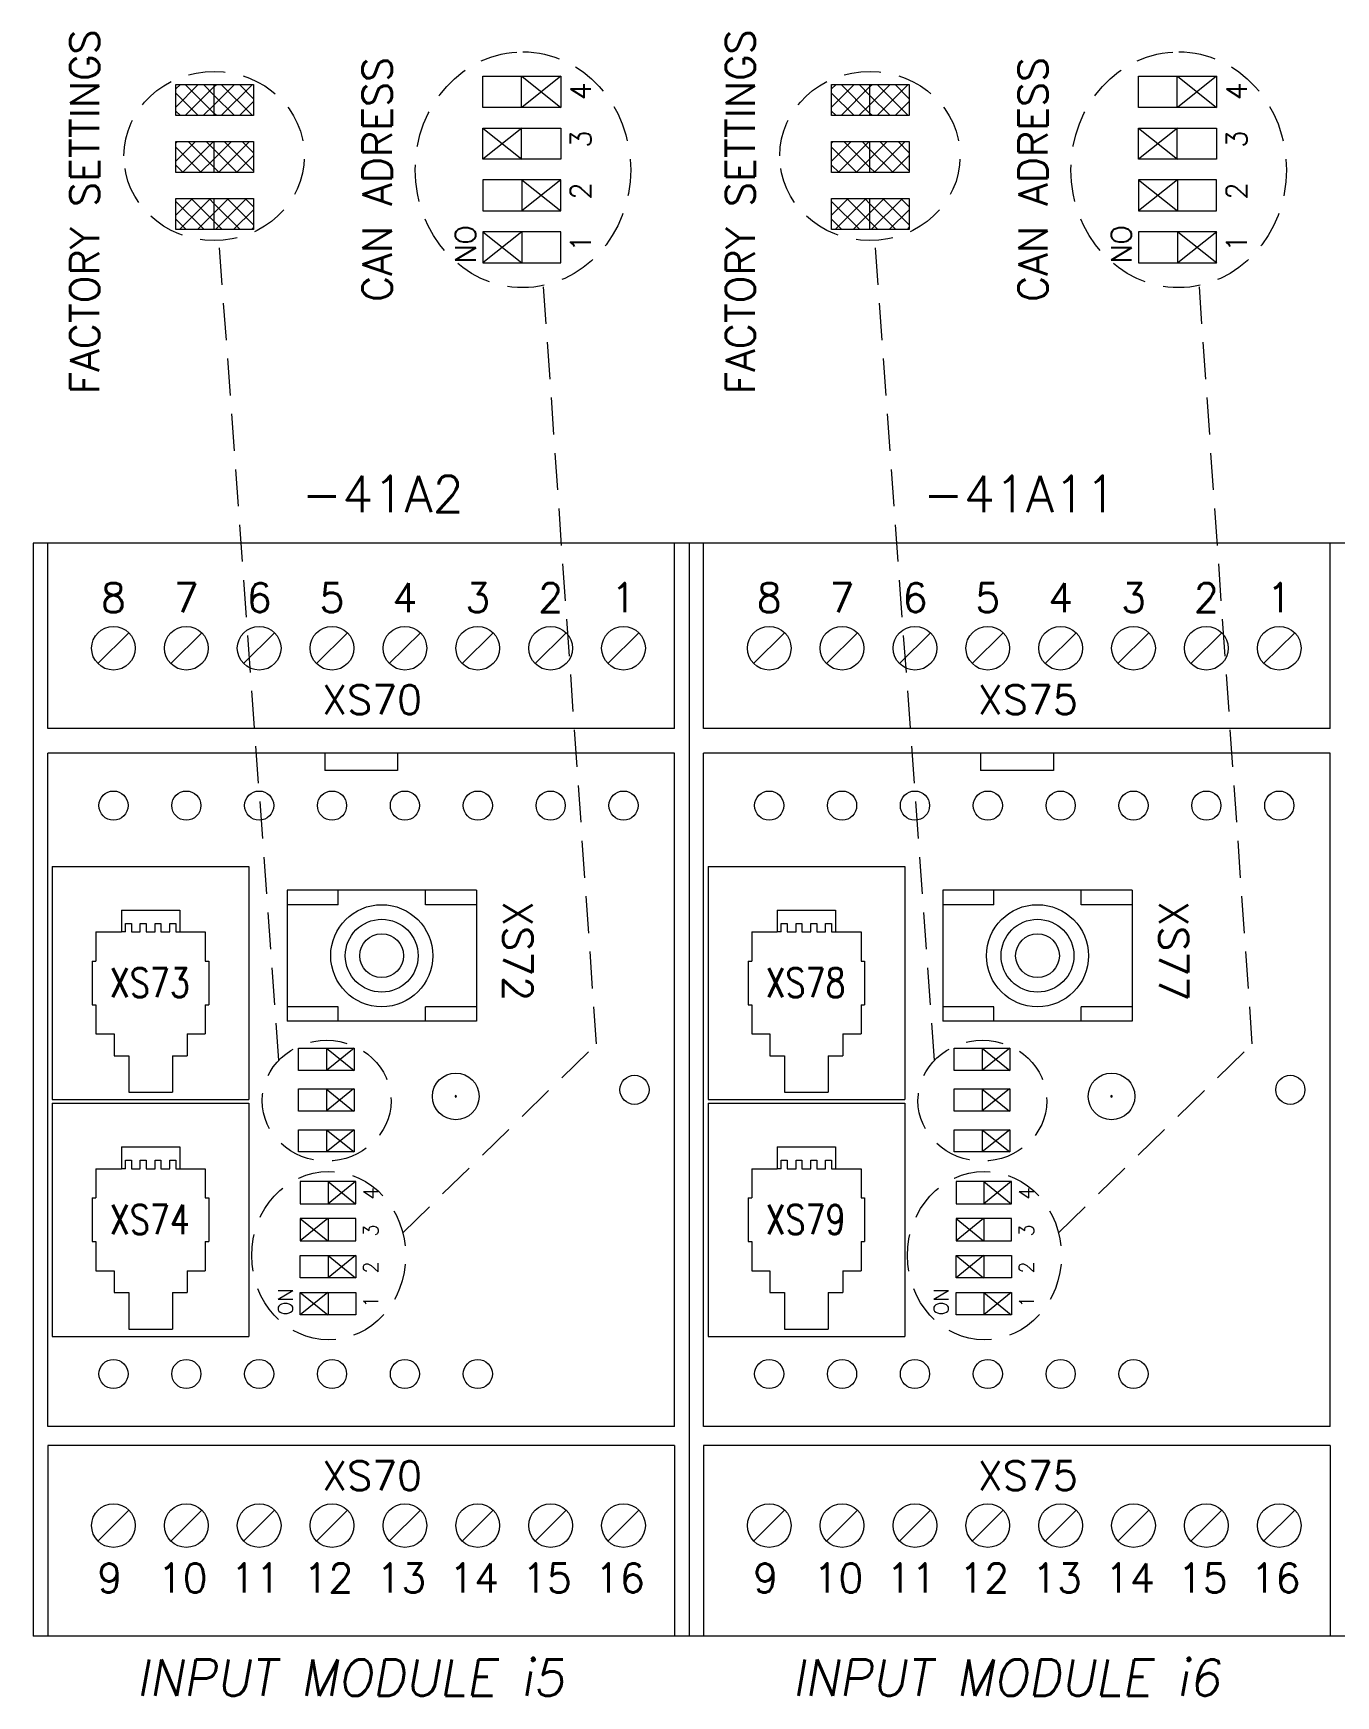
# Model space of a CAD drawing. Extents: x -2993 to 3661, y -4147 to -1441.
# Drawn here: x 2003.2 to 2092.6, y -3446 to -3332 of the extents above; entities that cross this region are included whole.
import ezdxf
from ezdxf.enums import TextEntityAlignment as Align

# ---------------------------------------------------------------- set-up
doc = ezdxf.new("R2010")
doc.units = 0
doc.header["$LTSCALE"] = 0.1
doc.header["$MEASUREMENT"] = 0
doc.linetypes.add('DASHED', pattern=[19.05, 12.7, -6.35])
doc.layers.get('0').update_dxf_attribs({"linetype": 'CONTINUOUS'})
doc.styles.get("Standard").update_dxf_attribs({"font": 'simplex.shx'})

msp = doc.modelspace()

# ---------------------------------------------------------------- linework, layer by layer
at = {"linetype": 'Continuous', "lineweight": 13}
for p, q in [((2012.99, -3335.48), (2018.32, -3335.48)), ((2012.99, -3337.62), (2012.99, -3335.48)), ((2015.62, -3337.62), (2015.62, -3335.48)), ((2018.32, -3335.48), (2018.32, -3337.62)), ((2034.06, -3334.91), (2039.4, -3334.91)), ((2034.06, -3337.05), (2034.06, -3334.91)), ((2036.7, -3337.05), (2036.7, -3334.91)), ((2039.4, -3334.91), (2039.4, -3337.05)), ((2057.99, -3335.48), (2063.32, -3335.48)), ((2057.99, -3337.62), (2057.99, -3335.48)), ((2060.62, -3337.62), (2060.62, -3335.48)), ((2063.32, -3335.48), (2063.32, -3337.62)), ((2079.06, -3334.91), (2084.4, -3334.91)), ((2079.06, -3337.05), (2079.06, -3334.91)), ((2081.7, -3337.05), (2081.7, -3334.91)), ((2084.4, -3334.91), (2084.4, -3337.05)), ((2018.32, -3337.62), (2012.99, -3337.62)), ((2039.4, -3337.05), (2034.06, -3337.05)), ((2063.32, -3337.62), (2057.99, -3337.62)), ((2084.4, -3337.05), (2079.06, -3337.05)), ((2034.06, -3338.47), (2039.4, -3338.47)), ((2034.06, -3340.6), (2034.06, -3338.47)), ((2036.7, -3340.6), (2036.7, -3338.47)), ((2039.4, -3338.47), (2039.4, -3340.6)), ((2079.06, -3338.47), (2084.4, -3338.47)), ((2079.06, -3340.6), (2079.06, -3338.47)), ((2081.7, -3340.6), (2081.7, -3338.47)), ((2084.4, -3338.47), (2084.4, -3340.6)), ((2012.99, -3339.4), (2018.32, -3339.4)), ((2012.99, -3341.53), (2012.99, -3339.4)), ((2015.62, -3341.53), (2015.62, -3339.4)), ((2018.32, -3339.4), (2018.32, -3341.53)), ((2057.99, -3339.4), (2063.32, -3339.4)), ((2057.99, -3341.53), (2057.99, -3339.4)), ((2060.62, -3341.53), (2060.62, -3339.4)), ((2063.32, -3339.4), (2063.32, -3341.53)), ((2039.4, -3340.6), (2034.06, -3340.6)), ((2084.4, -3340.6), (2079.06, -3340.6)), ((2018.32, -3341.53), (2012.99, -3341.53)), ((2039.4, -3342.02), (2034.06, -3342.02)), ((2034.06, -3342.02), (2034.06, -3344.16)), ((2036.76, -3344.16), (2036.76, -3342.02)), ((2039.4, -3344.16), (2039.4, -3342.02)), ((2063.32, -3341.53), (2057.99, -3341.53)), ((2084.4, -3342.02), (2079.06, -3342.02)), ((2079.06, -3342.02), (2079.06, -3344.16)), ((2081.76, -3344.16), (2081.76, -3342.02)), ((2084.4, -3344.16), (2084.4, -3342.02)), ((2012.99, -3343.31), (2018.32, -3343.31)), ((2012.99, -3345.44), (2012.99, -3343.31)), ((2015.62, -3345.44), (2015.62, -3343.31)), ((2018.32, -3343.31), (2018.32, -3345.44)), ((2057.99, -3343.31), (2063.32, -3343.31)), ((2057.99, -3345.44), (2057.99, -3343.31)), ((2060.62, -3345.44), (2060.62, -3343.31)), ((2063.32, -3343.31), (2063.32, -3345.44)), ((2034.06, -3344.16), (2039.4, -3344.16)), ((2079.06, -3344.16), (2084.4, -3344.16)), ((2018.32, -3345.44), (2012.99, -3345.44)), ((2039.4, -3345.58), (2034.06, -3345.58)), ((2034.06, -3345.58), (2034.06, -3347.71)), ((2036.76, -3347.71), (2036.76, -3345.58)), ((2039.4, -3347.71), (2039.4, -3345.58)), ((2063.32, -3345.44), (2057.99, -3345.44)), ((2084.4, -3345.58), (2079.06, -3345.58)), ((2079.06, -3345.58), (2079.06, -3347.71)), ((2081.76, -3347.71), (2081.76, -3345.58)), ((2084.4, -3347.71), (2084.4, -3345.58)), ((2034.06, -3347.71), (2039.4, -3347.71)), ((2079.06, -3347.71), (2084.4, -3347.71)), ((2009.53, -3393.05), (2009.94, -3393.05)), ((2009.53, -3393.63), (2009.53, -3393.05)), ((2009.94, -3393.05), (2009.94, -3393.63)), ((2009.94, -3393.63), (2010.55, -3393.63)), ((2010.55, -3393.05), (2010.96, -3393.05)), ((2010.55, -3393.63), (2010.55, -3393.05)), ((2010.96, -3393.05), (2010.96, -3393.63)), ((2010.96, -3393.63), (2011.57, -3393.63)), ((2011.57, -3393.63), (2011.57, -3393.05)), ((2011.57, -3393.05), (2011.97, -3393.05)), ((2011.97, -3393.05), (2011.97, -3393.63)), ((2011.97, -3393.63), (2012.58, -3393.63)), ((2012.58, -3393.05), (2012.99, -3393.05)), ((2012.58, -3393.63), (2012.58, -3393.05)), ((2012.99, -3393.05), (2012.99, -3393.63)), ((2054.53, -3393.05), (2054.94, -3393.05)), ((2054.53, -3393.63), (2054.53, -3393.05)), ((2054.94, -3393.05), (2054.94, -3393.63)), ((2054.94, -3393.63), (2055.55, -3393.63)), ((2055.55, -3393.05), (2055.96, -3393.05)), ((2055.55, -3393.63), (2055.55, -3393.05)), ((2055.96, -3393.05), (2055.96, -3393.63)), ((2055.96, -3393.63), (2056.57, -3393.63)), ((2056.57, -3393.63), (2056.57, -3393.05)), ((2056.57, -3393.05), (2056.97, -3393.05)), ((2056.97, -3393.05), (2056.97, -3393.63)), ((2056.97, -3393.63), (2057.58, -3393.63)), ((2057.58, -3393.05), (2057.99, -3393.05)), ((2057.58, -3393.63), (2057.58, -3393.05)), ((2057.99, -3393.05), (2057.99, -3393.63)), ((2021.41, -3403.13), (2021.41, -3401.61)), ((2021.41, -3401.61), (2025.22, -3401.61)), ((2021.41, -3401.61), (2025.22, -3401.61)), ((2023.33, -3401.61), (2023.33, -3403.13)), ((2025.22, -3401.61), (2025.22, -3403.13)), ((2066.41, -3403.13), (2066.41, -3401.61)), ((2066.41, -3401.61), (2070.22, -3401.61)), ((2066.41, -3401.61), (2070.22, -3401.61)), ((2068.33, -3401.61), (2068.33, -3403.13)), ((2070.22, -3401.61), (2070.22, -3403.13)), ((2025.22, -3403.13), (2021.41, -3403.13)), ((2025.22, -3403.13), (2021.41, -3403.13)), ((2070.22, -3403.13), (2066.41, -3403.13)), ((2070.22, -3403.13), (2066.41, -3403.13)), ((2021.41, -3405.93), (2021.41, -3404.4)), ((2021.41, -3404.4), (2025.22, -3404.4)), ((2021.41, -3404.4), (2025.22, -3404.4)), ((2023.33, -3404.4), (2023.33, -3405.93)), ((2025.22, -3404.4), (2025.22, -3405.93)), ((2066.41, -3405.93), (2066.41, -3404.4)), ((2066.41, -3404.4), (2070.22, -3404.4)), ((2066.41, -3404.4), (2070.22, -3404.4)), ((2068.33, -3404.4), (2068.33, -3405.93)), ((2070.22, -3404.4), (2070.22, -3405.93)), ((2025.22, -3405.93), (2021.41, -3405.93)), ((2025.22, -3405.93), (2021.41, -3405.93)), ((2070.22, -3405.93), (2066.41, -3405.93)), ((2070.22, -3405.93), (2066.41, -3405.93)), ((2021.41, -3408.72), (2021.41, -3407.2)), ((2021.41, -3407.2), (2025.22, -3407.2)), ((2021.41, -3407.2), (2025.22, -3407.2)), ((2023.33, -3407.2), (2023.33, -3408.72)), ((2025.22, -3407.2), (2025.22, -3408.72)), ((2066.41, -3408.72), (2066.41, -3407.2)), ((2066.41, -3407.2), (2070.22, -3407.2)), ((2066.41, -3407.2), (2070.22, -3407.2)), ((2068.33, -3407.2), (2068.33, -3408.72)), ((2070.22, -3407.2), (2070.22, -3408.72)), ((2009.53, -3409.88), (2009.53, -3409.3)), ((2009.53, -3409.3), (2009.94, -3409.3)), ((2009.94, -3409.3), (2009.94, -3409.88)), ((2010.55, -3409.3), (2010.96, -3409.3)), ((2010.55, -3409.88), (2010.55, -3409.3)), ((2010.96, -3409.3), (2010.96, -3409.88)), ((2011.57, -3409.88), (2011.57, -3409.3)), ((2011.57, -3409.3), (2011.97, -3409.3)), ((2011.97, -3409.3), (2011.97, -3409.88)), ((2012.58, -3409.88), (2012.58, -3409.3)), ((2012.58, -3409.3), (2012.99, -3409.3)), ((2012.99, -3409.3), (2012.99, -3409.88)), ((2025.22, -3408.72), (2021.41, -3408.72)), ((2025.22, -3408.72), (2021.41, -3408.72)), ((2054.53, -3409.88), (2054.53, -3409.3)), ((2054.53, -3409.3), (2054.94, -3409.3)), ((2054.94, -3409.3), (2054.94, -3409.88)), ((2055.55, -3409.3), (2055.96, -3409.3)), ((2055.55, -3409.88), (2055.55, -3409.3)), ((2055.96, -3409.3), (2055.96, -3409.88)), ((2056.57, -3409.88), (2056.57, -3409.3)), ((2056.57, -3409.3), (2056.97, -3409.3)), ((2056.97, -3409.3), (2056.97, -3409.88)), ((2057.58, -3409.88), (2057.58, -3409.3)), ((2057.58, -3409.3), (2057.99, -3409.3)), ((2057.99, -3409.3), (2057.99, -3409.88)), ((2070.22, -3408.72), (2066.41, -3408.72)), ((2070.22, -3408.72), (2066.41, -3408.72)), ((2009.94, -3409.88), (2010.55, -3409.88)), ((2010.96, -3409.88), (2011.57, -3409.88)), ((2011.97, -3409.88), (2012.58, -3409.88)), ((2021.53, -3410.75), (2021.53, -3412.28)), ((2025.34, -3410.75), (2021.53, -3410.75)), ((2023.44, -3410.75), (2023.44, -3412.28)), ((2025.34, -3412.28), (2025.34, -3410.75)), ((2054.94, -3409.88), (2055.55, -3409.88)), ((2055.96, -3409.88), (2056.57, -3409.88)), ((2056.97, -3409.88), (2057.58, -3409.88)), ((2066.53, -3410.75), (2066.53, -3412.28)), ((2070.34, -3410.75), (2066.53, -3410.75)), ((2068.44, -3410.75), (2068.44, -3412.28)), ((2070.34, -3412.28), (2070.34, -3410.75)), ((2021.53, -3412.28), (2025.34, -3412.28)), ((2066.53, -3412.28), (2070.34, -3412.28)), ((2025.34, -3413.29), (2021.53, -3413.29)), ((2021.53, -3413.29), (2021.53, -3414.82)), ((2023.44, -3413.29), (2023.44, -3414.82)), ((2025.34, -3414.82), (2025.34, -3413.29)), ((2070.34, -3413.29), (2066.53, -3413.29)), ((2066.53, -3413.29), (2066.53, -3414.82)), ((2068.44, -3413.29), (2068.44, -3414.82)), ((2070.34, -3414.82), (2070.34, -3413.29)), ((2021.53, -3414.82), (2025.34, -3414.82)), ((2066.53, -3414.82), (2070.34, -3414.82)), ((2021.53, -3417.36), (2021.53, -3415.83)), ((2021.53, -3415.83), (2025.34, -3415.83)), ((2023.44, -3415.83), (2023.44, -3417.36)), ((2025.34, -3415.83), (2025.34, -3417.36)), ((2066.53, -3417.36), (2066.53, -3415.83)), ((2066.53, -3415.83), (2070.34, -3415.83)), ((2068.44, -3415.83), (2068.44, -3417.36)), ((2070.34, -3415.83), (2070.34, -3417.36)), ((2025.34, -3417.36), (2021.53, -3417.36)), ((2070.34, -3417.36), (2066.53, -3417.36)), ((2021.53, -3418.37), (2025.34, -3418.37)), ((2021.53, -3419.9), (2021.53, -3418.37)), ((2023.44, -3418.37), (2023.44, -3419.9)), ((2025.34, -3418.37), (2025.34, -3419.9)), ((2066.53, -3418.37), (2070.34, -3418.37)), ((2066.53, -3419.9), (2066.53, -3418.37)), ((2068.44, -3418.37), (2068.44, -3419.9)), ((2070.34, -3418.37), (2070.34, -3419.9)), ((2025.34, -3419.9), (2021.53, -3419.9)), ((2070.34, -3419.9), (2066.53, -3419.9))]:
    msp.add_line(p, q, dxfattribs=at)
at = {"lineweight": 13}
for p, q in [((2012.99, -3335.79), (2013.3, -3335.48)), ((2012.99, -3337.03), (2014.53, -3335.48)), ((2015.62, -3337.47), (2013.64, -3335.48)), ((2015.62, -3336.23), (2014.88, -3335.48)), ((2015.62, -3335.63), (2015.77, -3335.48)), ((2015.62, -3336.87), (2017.01, -3335.48)), ((2016.11, -3337.62), (2018.25, -3335.48)), ((2018.25, -3337.62), (2016.11, -3335.48)), ((2018.32, -3336.46), (2017.35, -3335.48)), ((2057.99, -3335.79), (2058.3, -3335.48)), ((2057.99, -3337.03), (2059.53, -3335.48)), ((2060.62, -3337.47), (2058.64, -3335.48)), ((2060.62, -3336.23), (2059.88, -3335.48)), ((2060.62, -3335.63), (2060.77, -3335.48)), ((2060.62, -3336.87), (2062.01, -3335.48)), ((2061.11, -3337.62), (2063.25, -3335.48)), ((2063.25, -3337.62), (2061.11, -3335.48)), ((2063.32, -3336.46), (2062.35, -3335.48)), ((2014.53, -3337.62), (2012.99, -3336.07)), ((2013.64, -3337.62), (2015.62, -3335.63)), ((2017.01, -3337.62), (2015.62, -3336.23)), ((2059.53, -3337.62), (2057.99, -3336.07)), ((2058.64, -3337.62), (2060.62, -3335.63)), ((2062.01, -3337.62), (2060.62, -3336.23)), ((2013.3, -3337.62), (2012.99, -3337.31)), ((2014.87, -3337.62), (2015.62, -3336.87)), ((2015.77, -3337.62), (2015.62, -3337.47)), ((2017.35, -3337.62), (2018.32, -3336.64)), ((2058.3, -3337.62), (2057.99, -3337.31)), ((2059.87, -3337.62), (2060.62, -3336.87)), ((2060.77, -3337.62), (2060.62, -3337.47)), ((2062.35, -3337.62), (2063.32, -3336.64)), ((2012.99, -3339.5), (2013.1, -3339.4)), ((2012.99, -3340.74), (2014.33, -3339.4)), ((2014.73, -3341.53), (2012.99, -3339.78)), ((2013.44, -3341.53), (2015.57, -3339.4)), ((2015.62, -3341.18), (2013.84, -3339.4)), ((2015.62, -3339.94), (2015.08, -3339.4)), ((2015.62, -3340.58), (2016.81, -3339.4)), ((2017.21, -3341.53), (2015.62, -3339.94)), ((2015.91, -3341.53), (2018.05, -3339.4)), ((2018.32, -3341.41), (2016.31, -3339.4)), ((2018.32, -3340.17), (2017.55, -3339.4)), ((2057.99, -3339.5), (2058.1, -3339.4)), ((2057.99, -3340.74), (2059.33, -3339.4)), ((2059.73, -3341.53), (2057.99, -3339.78)), ((2058.44, -3341.53), (2060.57, -3339.4)), ((2060.62, -3341.18), (2058.84, -3339.4)), ((2060.62, -3339.94), (2060.08, -3339.4)), ((2060.62, -3340.58), (2061.81, -3339.4)), ((2062.21, -3341.53), (2060.62, -3339.94)), ((2060.91, -3341.53), (2063.05, -3339.4)), ((2063.32, -3341.41), (2061.31, -3339.4)), ((2063.32, -3340.17), (2062.55, -3339.4)), ((2013.5, -3341.53), (2012.99, -3341.02)), ((2014.67, -3341.53), (2015.62, -3340.58)), ((2015.97, -3341.53), (2015.62, -3341.18)), ((2017.15, -3341.53), (2018.32, -3340.35)), ((2058.5, -3341.53), (2057.99, -3341.02)), ((2059.67, -3341.53), (2060.62, -3340.58)), ((2060.97, -3341.53), (2060.62, -3341.18)), ((2062.15, -3341.53), (2063.32, -3340.35)), ((2012.99, -3344.45), (2014.13, -3343.31)), ((2013.24, -3345.44), (2015.37, -3343.31)), ((2015.62, -3344.89), (2014.04, -3343.31)), ((2015.62, -3343.66), (2015.27, -3343.31)), ((2015.62, -3344.29), (2016.61, -3343.31)), ((2015.71, -3345.44), (2017.85, -3343.31)), ((2018.32, -3345.12), (2016.51, -3343.31)), ((2018.32, -3343.88), (2017.75, -3343.31)), ((2057.99, -3344.45), (2059.13, -3343.31)), ((2058.24, -3345.44), (2060.37, -3343.31)), ((2060.62, -3344.89), (2059.04, -3343.31)), ((2060.62, -3343.66), (2060.27, -3343.31)), ((2060.62, -3344.29), (2061.61, -3343.31)), ((2060.71, -3345.44), (2062.85, -3343.31)), ((2063.32, -3345.12), (2061.51, -3343.31)), ((2063.32, -3343.88), (2062.75, -3343.31)), ((2014.93, -3345.44), (2012.99, -3343.5)), ((2014.48, -3345.44), (2015.62, -3344.29)), ((2017.41, -3345.44), (2015.62, -3343.66)), ((2016.95, -3345.44), (2018.32, -3344.07)), ((2059.93, -3345.44), (2057.99, -3343.5)), ((2059.48, -3345.44), (2060.62, -3344.29)), ((2062.41, -3345.44), (2060.62, -3343.66)), ((2061.95, -3345.44), (2063.32, -3344.07)), ((2013.7, -3345.44), (2012.99, -3344.73)), ((2016.17, -3345.44), (2015.62, -3344.89)), ((2018.19, -3345.44), (2018.32, -3345.3)), ((2058.7, -3345.44), (2057.99, -3344.73)), ((2061.17, -3345.44), (2060.62, -3344.89)), ((2063.19, -3345.44), (2063.32, -3345.3)), ((2003.21, -3366.96), (2003.21, -3441.96)), ((2003.21, -3366.96), (2003.21, -3441.96)), ((2003.21, -3366.96), (2003.21, -3441.96)), ((2003.21, -3366.96), (2003.21, -3441.96)), ((2003.21, -3366.96), (2003.21, -3441.96)), ((2003.21, -3366.96), (2003.21, -3441.96)), ((2003.21, -3366.96), (2003.21, -3441.96)), ((2003.21, -3366.96), (2003.21, -3441.96)), ((2048.21, -3366.96), (2003.21, -3366.96)), ((2048.21, -3366.96), (2003.21, -3366.96)), ((2003.21, -3366.96), (2003.21, -3441.96)), ((2003.21, -3366.96), (2003.21, -3441.96)), ((2003.21, -3366.96), (2003.21, -3441.96)), ((2003.21, -3366.96), (2003.21, -3441.96)), ((2003.21, -3366.96), (2003.21, -3441.96)), ((2003.21, -3366.96), (2003.21, -3441.96)), ((2003.21, -3366.96), (2003.21, -3441.96)), ((2004.21, -3379.66), (2004.21, -3366.96)), ((2047.21, -3379.66), (2047.21, -3366.96)), ((2048.21, -3366.96), (2048.21, -3441.96)), ((2048.21, -3366.96), (2048.21, -3441.96)), ((2048.21, -3366.96), (2048.21, -3441.96)), ((2048.21, -3366.96), (2048.21, -3441.96)), ((2048.21, -3366.96), (2048.21, -3441.96)), ((2048.21, -3366.96), (2048.21, -3441.96)), ((2048.21, -3366.96), (2048.21, -3441.96)), ((2048.21, -3366.96), (2048.21, -3441.96)), ((2093.21, -3366.96), (2048.21, -3366.96)), ((2093.21, -3366.96), (2048.21, -3366.96)), ((2048.21, -3366.96), (2048.21, -3441.96)), ((2048.21, -3366.96), (2048.21, -3441.96)), ((2048.21, -3366.96), (2048.21, -3441.96)), ((2048.21, -3366.96), (2048.21, -3441.96)), ((2048.21, -3366.96), (2048.21, -3441.96)), ((2048.21, -3366.96), (2048.21, -3441.96)), ((2048.21, -3366.96), (2048.21, -3441.96)), ((2049.21, -3379.66), (2049.21, -3366.96)), ((2092.21, -3379.66), (2092.21, -3366.96)), ((2009.77, -3373.1), (2007.64, -3375.22)), ((2014.77, -3373.1), (2012.64, -3375.22)), ((2019.77, -3373.1), (2017.64, -3375.22)), ((2024.77, -3373.1), (2022.64, -3375.22)), ((2029.77, -3373.1), (2027.64, -3375.22)), ((2034.77, -3373.1), (2032.64, -3375.22)), ((2039.77, -3373.1), (2037.64, -3375.22)), ((2044.77, -3373.1), (2042.64, -3375.22)), ((2054.77, -3373.1), (2052.64, -3375.22)), ((2059.77, -3373.1), (2057.64, -3375.22)), ((2064.77, -3373.1), (2062.64, -3375.22)), ((2069.77, -3373.1), (2067.64, -3375.22)), ((2074.77, -3373.1), (2072.64, -3375.22)), ((2079.77, -3373.1), (2077.64, -3375.22)), ((2084.77, -3373.1), (2082.64, -3375.22)), ((2089.77, -3373.1), (2087.64, -3375.22)), ((2003.21, -3379.21), (2003.21, -3429.71)), ((2047.21, -3379.66), (2004.21, -3379.66)), ((2048.21, -3379.21), (2048.21, -3429.71)), ((2092.21, -3379.66), (2049.21, -3379.66)), ((2047.21, -3381.36), (2004.21, -3381.36)), ((2004.21, -3427.56), (2004.21, -3381.36)), ((2023.21, -3381.36), (2023.21, -3382.56)), ((2028.21, -3381.36), (2028.21, -3382.56)), ((2047.21, -3427.56), (2047.21, -3381.36)), ((2092.21, -3381.36), (2049.21, -3381.36)), ((2049.21, -3427.56), (2049.21, -3381.36)), ((2068.21, -3381.36), (2068.21, -3382.56)), ((2073.21, -3381.36), (2073.21, -3382.56)), ((2092.21, -3427.56), (2092.21, -3381.36)), ((2028.21, -3382.56), (2023.21, -3382.56)), ((2073.21, -3382.56), (2068.21, -3382.56)), ((2004.51, -3389.13), (2018.01, -3389.13)), ((2004.51, -3389.13), (2004.51, -3405.13)), ((2018.01, -3389.13), (2018.01, -3405.13)), ((2049.51, -3389.13), (2063.01, -3389.13)), ((2049.51, -3389.13), (2049.51, -3405.13)), ((2063.01, -3389.13), (2063.01, -3405.13)), ((2033.62, -3390.76), (2020.62, -3390.76)), ((2020.62, -3390.76), (2020.62, -3399.76)), ((2024.12, -3391.76), (2024.12, -3390.76)), ((2030.12, -3391.76), (2030.12, -3390.76)), ((2033.62, -3390.76), (2033.62, -3399.76)), ((2078.62, -3390.76), (2065.62, -3390.76)), ((2065.62, -3390.76), (2065.62, -3399.76)), ((2069.12, -3391.76), (2069.12, -3390.76)), ((2075.12, -3391.76), (2075.12, -3390.76)), ((2078.62, -3390.76), (2078.62, -3399.76)), ((2009.26, -3392.13), (2013.26, -3392.13)), ((2009.26, -3392.13), (2009.26, -3393.63)), ((2013.26, -3392.13), (2013.26, -3393.63)), ((2024.12, -3391.76), (2020.62, -3391.76)), ((2033.62, -3391.76), (2030.12, -3391.76)), ((2054.26, -3392.13), (2058.26, -3392.13)), ((2054.26, -3392.13), (2054.26, -3393.63)), ((2058.26, -3392.13), (2058.26, -3393.63)), ((2069.12, -3391.76), (2065.62, -3391.76)), ((2078.62, -3391.76), (2075.12, -3391.76)), ((2007.51, -3393.63), (2009.26, -3393.63)), ((2007.51, -3393.63), (2007.51, -3395.63)), ((2009.53, -3393.63), (2009.26, -3393.63)), ((2012.99, -3393.63), (2013.26, -3393.63)), ((2013.26, -3393.63), (2015.01, -3393.63)), ((2015.01, -3393.63), (2015.01, -3395.63)), ((2052.51, -3393.63), (2054.26, -3393.63)), ((2052.51, -3393.63), (2052.51, -3395.63)), ((2054.53, -3393.63), (2054.26, -3393.63)), ((2057.99, -3393.63), (2058.26, -3393.63)), ((2058.26, -3393.63), (2060.01, -3393.63)), ((2060.01, -3393.63), (2060.01, -3395.63)), ((2007.26, -3395.63), (2007.51, -3395.63)), ((2007.26, -3395.63), (2007.26, -3398.63)), ((2015.01, -3395.63), (2015.26, -3395.63)), ((2015.26, -3395.63), (2015.26, -3398.63)), ((2052.26, -3395.63), (2052.51, -3395.63)), ((2052.26, -3395.63), (2052.26, -3398.63)), ((2060.01, -3395.63), (2060.26, -3395.63)), ((2060.26, -3395.63), (2060.26, -3398.63)), ((2007.26, -3398.63), (2007.51, -3398.63)), ((2007.51, -3398.63), (2007.51, -3400.63)), ((2015.01, -3398.63), (2015.26, -3398.63)), ((2015.01, -3398.63), (2015.01, -3400.63)), ((2024.12, -3398.76), (2020.62, -3398.76)), ((2024.12, -3399.76), (2024.12, -3398.76)), ((2033.62, -3398.76), (2030.12, -3398.76)), ((2030.12, -3399.76), (2030.12, -3398.76)), ((2052.26, -3398.63), (2052.51, -3398.63)), ((2052.51, -3398.63), (2052.51, -3400.63)), ((2060.01, -3398.63), (2060.26, -3398.63)), ((2060.01, -3398.63), (2060.01, -3400.63)), ((2069.12, -3398.76), (2065.62, -3398.76)), ((2069.12, -3399.76), (2069.12, -3398.76)), ((2078.62, -3398.76), (2075.12, -3398.76)), ((2075.12, -3399.76), (2075.12, -3398.76)), ((2033.62, -3399.76), (2020.62, -3399.76)), ((2078.62, -3399.76), (2065.62, -3399.76)), ((2007.51, -3400.63), (2008.76, -3400.63)), ((2008.76, -3400.63), (2008.76, -3402.13)), ((2013.76, -3400.63), (2013.76, -3402.13)), ((2013.76, -3400.63), (2015.01, -3400.63)), ((2052.51, -3400.63), (2053.76, -3400.63)), ((2053.76, -3400.63), (2053.76, -3402.13)), ((2058.76, -3400.63), (2058.76, -3402.13)), ((2058.76, -3400.63), (2060.01, -3400.63)), ((2008.76, -3402.13), (2009.76, -3402.13)), ((2009.76, -3402.13), (2009.76, -3404.63)), ((2012.76, -3402.13), (2012.76, -3404.63)), ((2012.76, -3402.13), (2013.76, -3402.13)), ((2053.76, -3402.13), (2054.76, -3402.13)), ((2054.76, -3402.13), (2054.76, -3404.63)), ((2057.76, -3402.13), (2057.76, -3404.63)), ((2057.76, -3402.13), (2058.76, -3402.13)), ((2009.76, -3404.63), (2012.76, -3404.63)), ((2054.76, -3404.63), (2057.76, -3404.63)), ((2004.51, -3405.13), (2018.01, -3405.13)), ((2004.51, -3405.38), (2004.51, -3421.38)), ((2004.51, -3405.38), (2018.01, -3405.38)), ((2018.01, -3405.38), (2018.01, -3421.38)), ((2049.51, -3405.13), (2063.01, -3405.13)), ((2049.51, -3405.38), (2049.51, -3421.38)), ((2049.51, -3405.38), (2063.01, -3405.38)), ((2063.01, -3405.38), (2063.01, -3421.38)), ((2009.26, -3408.38), (2013.26, -3408.38)), ((2009.26, -3408.38), (2009.26, -3409.88)), ((2013.26, -3408.38), (2013.26, -3409.88)), ((2054.26, -3408.38), (2058.26, -3408.38)), ((2054.26, -3408.38), (2054.26, -3409.88)), ((2058.26, -3408.38), (2058.26, -3409.88)), ((2007.51, -3409.88), (2007.51, -3411.88)), ((2007.51, -3409.88), (2009.26, -3409.88)), ((2009.53, -3409.88), (2009.26, -3409.88)), ((2012.99, -3409.88), (2013.26, -3409.88)), ((2013.26, -3409.88), (2015.01, -3409.88)), ((2015.01, -3409.88), (2015.01, -3411.88)), ((2052.51, -3409.88), (2052.51, -3411.88)), ((2052.51, -3409.88), (2054.26, -3409.88)), ((2054.53, -3409.88), (2054.26, -3409.88)), ((2057.99, -3409.88), (2058.26, -3409.88)), ((2058.26, -3409.88), (2060.01, -3409.88)), ((2060.01, -3409.88), (2060.01, -3411.88)), ((2007.26, -3411.88), (2007.26, -3414.88)), ((2007.26, -3411.88), (2007.51, -3411.88)), ((2015.01, -3411.88), (2015.26, -3411.88)), ((2015.26, -3411.88), (2015.26, -3414.88)), ((2052.26, -3411.88), (2052.26, -3414.88)), ((2052.26, -3411.88), (2052.51, -3411.88)), ((2060.01, -3411.88), (2060.26, -3411.88)), ((2060.26, -3411.88), (2060.26, -3414.88)), ((2007.26, -3414.88), (2007.51, -3414.88)), ((2007.51, -3414.88), (2007.51, -3416.88)), ((2015.01, -3414.88), (2015.01, -3416.88)), ((2015.01, -3414.88), (2015.26, -3414.88)), ((2052.26, -3414.88), (2052.51, -3414.88)), ((2052.51, -3414.88), (2052.51, -3416.88)), ((2060.01, -3414.88), (2060.01, -3416.88)), ((2060.01, -3414.88), (2060.26, -3414.88)), ((2007.51, -3416.88), (2008.76, -3416.88)), ((2008.76, -3416.88), (2008.76, -3418.38)), ((2013.76, -3416.88), (2013.76, -3418.38)), ((2013.76, -3416.88), (2015.01, -3416.88)), ((2052.51, -3416.88), (2053.76, -3416.88)), ((2053.76, -3416.88), (2053.76, -3418.38)), ((2058.76, -3416.88), (2058.76, -3418.38)), ((2058.76, -3416.88), (2060.01, -3416.88)), ((2008.76, -3418.38), (2009.76, -3418.38)), ((2009.76, -3418.38), (2009.76, -3420.88)), ((2012.76, -3418.38), (2012.76, -3420.88)), ((2012.76, -3418.38), (2013.76, -3418.38)), ((2053.76, -3418.38), (2054.76, -3418.38)), ((2054.76, -3418.38), (2054.76, -3420.88)), ((2057.76, -3418.38), (2057.76, -3420.88)), ((2057.76, -3418.38), (2058.76, -3418.38)), ((2009.76, -3420.88), (2012.76, -3420.88)), ((2054.76, -3420.88), (2057.76, -3420.88)), ((2004.51, -3421.38), (2018.01, -3421.38)), ((2049.51, -3421.38), (2063.01, -3421.38)), ((2047.21, -3427.56), (2004.21, -3427.56)), ((2092.21, -3427.56), (2049.21, -3427.56)), ((2047.21, -3428.86), (2004.21, -3428.86)), ((2004.21, -3428.86), (2004.21, -3441.96)), ((2047.21, -3428.86), (2047.21, -3441.96)), ((2092.21, -3428.86), (2049.21, -3428.86)), ((2049.21, -3428.86), (2049.21, -3441.96)), ((2092.21, -3428.86), (2092.21, -3441.96)), ((2009.77, -3433.3), (2007.64, -3435.42)), ((2014.77, -3433.3), (2012.64, -3435.42)), ((2019.77, -3433.3), (2017.64, -3435.42)), ((2024.77, -3433.3), (2022.64, -3435.42)), ((2029.77, -3433.3), (2027.64, -3435.42)), ((2034.77, -3433.3), (2032.64, -3435.42)), ((2039.77, -3433.3), (2037.64, -3435.42)), ((2044.77, -3433.3), (2042.64, -3435.42)), ((2054.77, -3433.3), (2052.64, -3435.42)), ((2059.77, -3433.3), (2057.64, -3435.42)), ((2064.77, -3433.3), (2062.64, -3435.42)), ((2069.77, -3433.3), (2067.64, -3435.42)), ((2074.77, -3433.3), (2072.64, -3435.42)), ((2079.77, -3433.3), (2077.64, -3435.42)), ((2084.77, -3433.3), (2082.64, -3435.42)), ((2089.77, -3433.3), (2087.64, -3435.42)), ((2048.21, -3441.96), (2003.21, -3441.96)), ((2048.21, -3441.96), (2047.21, -3441.96)), ((2093.21, -3441.96), (2048.21, -3441.96)), ((2093.21, -3441.96), (2092.21, -3441.96))]:
    msp.add_line(p, q, dxfattribs=at)
at = {"color": 7, "lineweight": 13}
for p, q in [((2039.4, -3334.91), (2036.73, -3337.05)), ((2036.73, -3334.91), (2039.4, -3337.05)), ((2084.4, -3334.91), (2081.73, -3337.05)), ((2081.73, -3334.91), (2084.4, -3337.05)), ((2036.73, -3338.47), (2034.06, -3340.6)), ((2034.06, -3338.47), (2036.73, -3340.6)), ((2081.73, -3338.47), (2079.06, -3340.6)), ((2079.06, -3338.47), (2081.73, -3340.6)), ((2039.4, -3342.02), (2036.73, -3344.16)), ((2036.73, -3342.02), (2039.4, -3344.16)), ((2081.73, -3342.02), (2079.06, -3344.16)), ((2079.06, -3342.02), (2081.73, -3344.16)), ((2036.73, -3345.58), (2034.06, -3347.71)), ((2034.06, -3345.58), (2036.73, -3347.71)), ((2084.43, -3345.58), (2081.76, -3347.71)), ((2081.76, -3345.58), (2084.43, -3347.71)), ((2023.33, -3401.61), (2025.22, -3403.13)), ((2025.22, -3401.61), (2023.33, -3403.13)), ((2068.33, -3401.61), (2070.22, -3403.13)), ((2070.22, -3401.61), (2068.33, -3403.13)), ((2023.31, -3404.4), (2025.19, -3405.93)), ((2025.19, -3404.4), (2023.31, -3405.93)), ((2068.31, -3404.4), (2070.19, -3405.93)), ((2070.19, -3404.4), (2068.31, -3405.93)), ((2023.33, -3407.2), (2025.22, -3408.72)), ((2025.22, -3407.2), (2023.33, -3408.72)), ((2068.33, -3407.2), (2070.22, -3408.72)), ((2070.22, -3407.2), (2068.33, -3408.72)), ((2023.44, -3410.75), (2025.32, -3412.28)), ((2025.32, -3410.75), (2023.44, -3412.28)), ((2068.44, -3410.75), (2070.32, -3412.28)), ((2070.32, -3410.75), (2068.44, -3412.28)), ((2021.53, -3413.29), (2023.41, -3414.82)), ((2023.41, -3413.29), (2021.53, -3414.82)), ((2066.53, -3413.29), (2068.41, -3414.82)), ((2068.41, -3413.29), (2066.53, -3414.82)), ((2023.44, -3415.83), (2025.32, -3417.36)), ((2025.32, -3415.83), (2023.44, -3417.36)), ((2066.53, -3415.83), (2068.41, -3417.36)), ((2068.41, -3415.83), (2066.53, -3417.36)), ((2021.53, -3418.37), (2023.41, -3419.9)), ((2023.41, -3418.37), (2021.53, -3419.9)), ((2068.44, -3418.37), (2070.32, -3419.9)), ((2070.32, -3418.37), (2068.44, -3419.9))]:
    msp.add_line(p, q, dxfattribs=at)
at = {"linetype": 'DASHED', "lineweight": 13, "ltscale": 2}
for p, q in [((2020.06, -3402.42), (2015.96, -3346.2)), ((2065.06, -3402.42), (2060.96, -3346.2)), ((2041.86, -3401.31), (2038.22, -3349.27)), ((2086.86, -3401.31), (2083.22, -3349.27)), ((2028.57, -3414.27), (2041.86, -3401.31)), ((2073.57, -3414.27), (2086.86, -3401.31))]:
    msp.add_line(p, q, dxfattribs=at)
at = {"lineweight": 13}
for centre, radius in [((2008.71, -3374.16), 1.5), ((2013.71, -3374.16), 1.5), ((2018.71, -3374.16), 1.5), ((2023.71, -3374.16), 1.5), ((2028.71, -3374.16), 1.5), ((2033.71, -3374.16), 1.5), ((2038.71, -3374.16), 1.5), ((2043.71, -3374.16), 1.5), ((2053.71, -3374.16), 1.5), ((2058.71, -3374.16), 1.5), ((2063.71, -3374.16), 1.5), ((2068.71, -3374.16), 1.5), ((2073.71, -3374.16), 1.5), ((2078.71, -3374.16), 1.5), ((2083.71, -3374.16), 1.5), ((2088.71, -3374.16), 1.5), ((2008.71, -3384.96), 1), ((2013.71, -3384.96), 1), ((2018.71, -3384.96), 1), ((2023.71, -3384.96), 1), ((2028.71, -3384.96), 1), ((2033.71, -3384.96), 1), ((2038.71, -3384.96), 1), ((2043.71, -3384.96), 1), ((2053.71, -3384.96), 1), ((2058.71, -3384.96), 1), ((2063.71, -3384.96), 1), ((2068.71, -3384.96), 1), ((2073.71, -3384.96), 1), ((2078.71, -3384.96), 1), ((2083.71, -3384.96), 1), ((2088.71, -3384.96), 1), ((2027.12, -3395.26), 2.5), ((2072.12, -3395.26), 2.5), ((2032.2, -3404.91), 1.6), ((2044.47, -3404.46), 1), ((2077.2, -3404.91), 1.6), ((2089.47, -3404.46), 1), ((2008.71, -3423.96), 1), ((2013.71, -3423.96), 1), ((2018.71, -3423.96), 1), ((2023.71, -3423.96), 1), ((2028.71, -3423.96), 1), ((2033.71, -3423.96), 1), ((2053.71, -3423.96), 1), ((2058.71, -3423.96), 1), ((2063.71, -3423.96), 1), ((2068.71, -3423.96), 1), ((2073.71, -3423.96), 1), ((2078.71, -3423.96), 1), ((2008.71, -3434.36), 1.5), ((2013.71, -3434.36), 1.5), ((2018.71, -3434.36), 1.5), ((2023.71, -3434.36), 1.5), ((2028.71, -3434.36), 1.5), ((2033.71, -3434.36), 1.5), ((2038.71, -3434.36), 1.5), ((2043.71, -3434.36), 1.5), ((2053.71, -3434.36), 1.5), ((2058.71, -3434.36), 1.5), ((2063.71, -3434.36), 1.5), ((2068.71, -3434.36), 1.5), ((2073.71, -3434.36), 1.5), ((2078.71, -3434.36), 1.5), ((2083.71, -3434.36), 1.5), ((2088.71, -3434.36), 1.5)]:
    msp.add_circle(centre, radius, dxfattribs=at)
at = {"linetype": 'Continuous', "lineweight": 13}
for centre, radius in [((2027.12, -3395.26), 3.5), ((2072.12, -3395.26), 3.5), ((2027.12, -3395.26), 1.5), ((2072.12, -3395.26), 1.5)]:
    msp.add_circle(centre, radius, dxfattribs=at)
at = {"lineweight": 13}
for centre, start, end in [((2032.2, -3404.91), 0, 180), ((2032.2, -3404.91), 180, 0), ((2077.2, -3404.91), 0, 180), ((2077.2, -3404.91), 180, 0)]:
    msp.add_arc(centre, 0.05, start, end, dxfattribs=at)
at = {"linetype": 'DASHED', "lineweight": 13, "ltscale": 2}
for centre, major_axis, ratio in [((2036.81, -3341.33), (0, 8.09), 0.914373), ((2081.81, -3341.33), (0, 8.09), 0.914373), ((2015.62, -3340.39), (-6.19, 0.01), 0.938062), ((2060.62, -3340.39), (-6.19, 0.01), 0.938062), ((2023.34, -3405.21), (4.42, -0.01), 0.938062), ((2068.34, -3405.21), (4.42, -0.01), 0.938062), ((2023.48, -3415.84), (0, -5.78), 0.914373), ((2068.48, -3415.84), (0, -5.78), 0.914373)]:
    msp.add_ellipse(centre, major_axis=major_axis, ratio=ratio, dxfattribs=at)

# ---------------------------------------------------------------- texts
at = {"lineweight": 13, "text_generation_flag": 6}
for s, p in [('FACTORY SETTINGS', (2007.73, -3356.74)), ('FACTORY SETTINGS', (2052.73, -3356.74)), ('CAN ADRESS', (2027.81, -3350.4)), ('CAN ADRESS', (2072.81, -3350.4))]:
    msp.add_text(s, height=2, rotation=270, dxfattribs=at).set_placement(p)
at = {"linetype": 'Continuous', "lineweight": 13, "text_generation_flag": 6}
for s, p in [('4', (2041.48, -3336.55)), ('4', (2086.48, -3336.55)), ('3', (2041.48, -3339.83)), ('3', (2086.48, -3339.83)), ('2', (2041.48, -3343.39)), ('2', (2086.48, -3343.39)), ('1', (2041.48, -3346.95)), ('1', (2086.48, -3346.95))]:
    msp.add_text(s, height=1.4, rotation=270, dxfattribs=at).set_placement(p)
at = {"linetype": 'Continuous', "lineweight": 13}
for s, height, rotation, p in [('ON', 1.4, 270, (2032.17, -3345.14)), ('ON', 1.4, 270, (2077.17, -3345.14)), ('4', 1, 90, (2026.87, -3412)), ('4', 1, 90, (2071.87, -3412)), ('3', 1, 90, (2026.87, -3414.54)), ('3', 1, 90, (2071.87, -3414.54)), ('2', 1, 90, (2026.87, -3417.08)), ('2', 1, 90, (2071.87, -3417.08)), ('ON', 1, 90, (2021.01, -3419.94)), ('ON', 1, 90, (2066.01, -3419.94)), ('1', 1, 90, (2026.87, -3419.43)), ('1', 1, 90, (2071.87, -3419.43))]:
    msp.add_text(s, height=height, rotation=rotation, dxfattribs=at).set_placement(p)
at = {"lineweight": 13}
for s, p in [('-41A2', (2027.18, -3364.83)), ('-41A11', (2070.91, -3364.83))]:
    msp.add_text(s, height=2.5, dxfattribs=at).set_placement(p, align=Align.CENTER)
at = {"lineweight": 13, "text_generation_flag": 6}
for s, p in [('8', (2008.71, -3371.69)), ('7', (2013.71, -3371.69)), ('6', (2018.71, -3371.69)), ('5', (2023.71, -3371.69)), ('4', (2028.71, -3371.69)), ('3', (2033.71, -3371.69)), ('2', (2038.71, -3371.69)), ('1', (2043.71, -3371.69)), ('8', (2053.71, -3371.69)), ('7', (2058.71, -3371.69)), ('6', (2063.71, -3371.69)), ('5', (2068.71, -3371.69)), ('4', (2073.71, -3371.69)), ('3', (2078.71, -3371.69)), ('2', (2083.71, -3371.69)), ('1', (2088.71, -3371.69)), ('XS70', (2026.46, -3378.69)), ('XS75', (2071.46, -3378.69)), ('XS70', (2026.46, -3431.94)), ('XS75', (2071.46, -3431.94)), ('9', (2008.46, -3438.96)), ('10', (2013.46, -3438.96)), ('11', (2018.46, -3438.96)), ('12', (2023.46, -3438.96)), ('13', (2028.46, -3438.96)), ('14', (2033.46, -3438.96)), ('15', (2038.46, -3438.96)), ('16', (2043.46, -3438.96)), ('9', (2053.46, -3438.96)), ('10', (2058.46, -3438.96)), ('11', (2063.46, -3438.96)), ('12', (2068.46, -3438.96)), ('13', (2073.46, -3438.96)), ('14', (2078.46, -3438.96)), ('15', (2083.46, -3438.96)), ('16', (2088.46, -3438.96))]:
    msp.add_text(s, height=2, rotation=180, dxfattribs=at).set_placement(p, align=Align.CENTER)
at = {"lineweight": 13}
for s, p in [('XS72', (2036.46, -3394.95)), ('XS77', (2081.46, -3394.95))]:
    msp.add_text(s, height=2, rotation=270, dxfattribs=at).set_placement(p, align=Align.MIDDLE_CENTER)
at = {"lineweight": 13, "text_generation_flag": 6, "width": 0.8}
for s, p in [('XS73', (2011.21, -3397.11)), ('XS78', (2056.21, -3397.11)), ('XS74', (2011.21, -3413.36)), ('XS79', (2056.21, -3413.36))]:
    msp.add_text(s, height=2, rotation=180, dxfattribs=at).set_placement(p, align=Align.MIDDLE_CENTER)
at = {"lineweight": 13, "oblique": 10, "text_generation_flag": 6}
for s, p in [('INPUT MODULE i5', (2024.96, -3446.04)), ('INPUT MODULE i6', (2069.96, -3446.04))]:
    msp.add_text(s, height=2.5, rotation=180, dxfattribs=at).set_placement(p, align=Align.CENTER)

doc.saveas('drawing.dxf')
